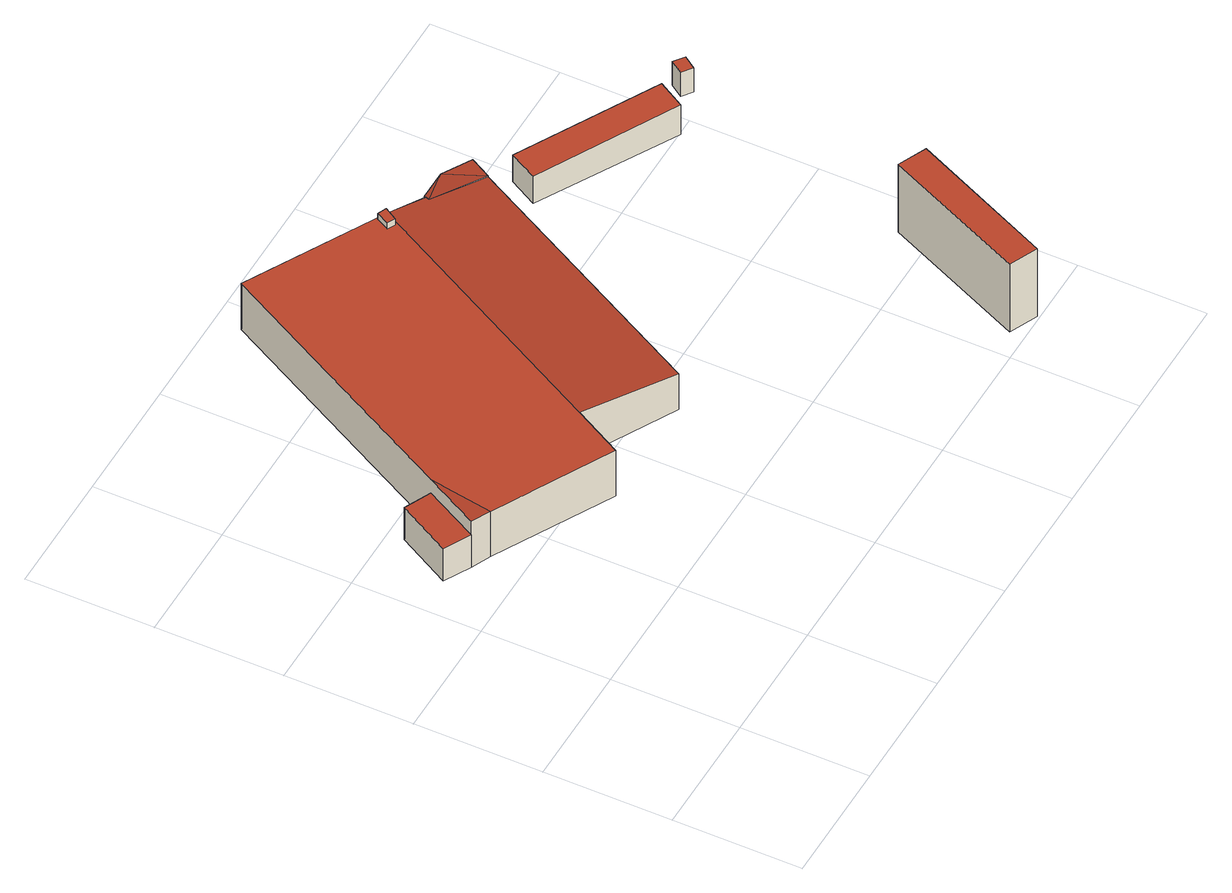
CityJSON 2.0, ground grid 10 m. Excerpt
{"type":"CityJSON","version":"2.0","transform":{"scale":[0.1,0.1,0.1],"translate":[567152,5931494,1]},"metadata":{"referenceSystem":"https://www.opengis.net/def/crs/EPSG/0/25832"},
"CityObjects":{
"building1":{"type":"Building","attributes":{"Grundfläche 2D":"541.593084","Grundhöhe NN":"5.627"},"children":["building1-1"],"geometry":[{"type":"Solid","lod":"3","boundaries":[[[[0,1,2,3,4,5]],[[6,4,3]],[[7,8,9]],[[10,8,7]],[[11,10,7,12]],[[1,0,13,14,10,15]],[[16,17,18,19]],[[8,14,20,21,9]],[[7,9,21,22]],[[12,7,22,23]],[[12,23,24,11]],[[14,8,10]],[[11,15,10]],[[15,11,24,25,1]],[[13,0,26,27]],[[14,13,27,20]],[[16,19,28,29]],[[17,16,29,30]],[[18,17,30,31]],[[5,4,32,33]],[[6,18,31,32,4]],[[5,33,26,0]],[[2,1,25,34]],[[18,6,3,2,34,28,19]],[[27,26,33,32,31,30,29,28,34,25,24,23,22,21,20]]]],"semantics":{"surfaces":[{"type":"RoofSurface"},{"type":"WallSurface"},{"type":"GroundSurface"}],"values":[[0,0,0,0,0,0,0,1,1,1,1,1,1,1,1,1,1,1,1,1,1,1,1,1,2]]}}]},
"building1-1":{"type":"BuildingInstallation","parents":["building1"],"geometry":[{"type":"MultiSurface","lod":"3","boundaries":[[[35,36,37,38]],[[39,36,35,40]],[[39,41,37,36]],[[41,42,38,37]],[[42,40,35,38]]],"semantics":{"surfaces":[{"type":"RoofSurface"},{"type":"WallSurface"}],"values":[0,1,1,1,1]}}]},
"building2":{"type":"Building","attributes":{"Grundfläche 2D":"29.783391","Grundhöhe NN":"1.999"},"geometry":[{"type":"Solid","lod":"3","boundaries":[[[[43,44,45,46]],[[47,48,46,45]],[[48,49,43,46]],[[49,50,44,43]],[[50,47,45,44]],[[50,49,48,47]]]],"semantics":{"surfaces":[{"type":"RoofSurface"},{"type":"WallSurface"},{"type":"GroundSurface"}],"values":[[0,1,1,1,1,2]]}}]},
"building3":{"type":"Building","attributes":{"Grundfläche 2D":"29.779058","Grundhöhe NN":"6.000"},"geometry":[{"type":"Solid","lod":"3","boundaries":[[[[51,52,53,54]],[[55,56,54,53]],[[56,57,51,54]],[[57,58,52,51]],[[58,55,53,52]],[[58,57,56,55]]]],"semantics":{"surfaces":[{"type":"RoofSurface"},{"type":"WallSurface"},{"type":"GroundSurface"}],"values":[[0,1,1,1,1,2]]}}]},
"building4":{"type":"Building","attributes":{"Grundfläche 2D":"1.277476","Grundhöhe NN":"7.126"},"geometry":[{"type":"Solid","lod":"3","boundaries":[[[[59,60,61,62]],[[63,64,62,61]],[[64,65,59,62]],[[65,66,60,59]],[[66,63,61,60]],[[66,65,64,63]]]],"semantics":{"surfaces":[{"type":"RoofSurface"},{"type":"WallSurface"},{"type":"GroundSurface"}],"values":[[0,1,1,1,1,2]]}}]}
},
"vertices":[
[148,201,90],[257,406,90],[150,463,91],[43,261,91],[36,211,90],[127,162,90],[20,218,91],[313,394,83],[327,365,82],[337,382,81],[284,388,87],[285,391,86],[286,393,86],[220,162,81],[327,365,81],[285,391,87],[23,271,77],[0,229,77],[20,218,78],[43,261,78],[327,365,46],[337,382,46],[313,394,46],[286,393,46],[285,391,46],[257,406,46],[148,201,46],[220,162,46],[43,261,46],[23,271,46],[0,229,46],[20,218,46],[36,211,46],[127,162,46],[150,463,46],
[243,399,96],[249,396,96],[255,406,96],[248,409,96],[249,396,90],[243,399,90],[255,406,90],[248,409,90],
[444,2,76],[494,114,76],[472,124,76],[422,12,76],[472,124,10],[422,12,10],[444,2,10],[494,114,10],
[463,302,79],[358,362,76],[346,340,76],[451,281,79],[346,340,50],[451,281,50],[463,302,50],[358,362,50],
[489,297,84],[481,303,84],[474,293,84],[482,287,84],[474,293,61],[482,287,61],[489,297,61],[481,303,61]
]}
